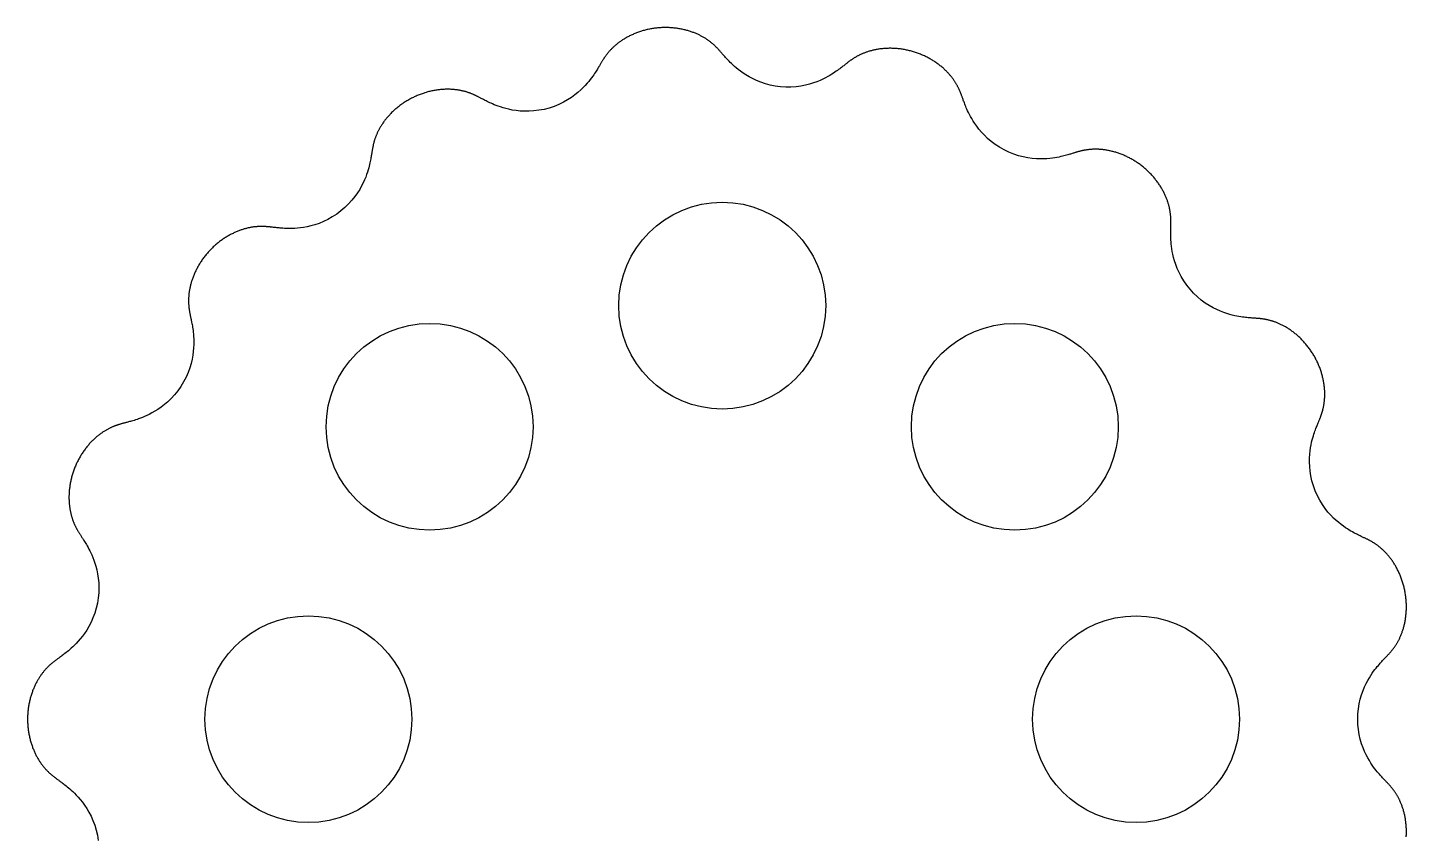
# Model space of a CAD drawing. Header units: metres. Extents: x -24.5 to 22.1, y -23.4 to 23.4.
# Drawn here: x -24.5 to 22.15, y -3.97 to 23.41 of the extents above; entities that cross this region are included whole.
import ezdxf

# ---------------------------------------------------------------- set-up
doc = ezdxf.new("R2010")
doc.units = ezdxf.units.M

msp = doc.modelspace()

# ---------------------------------------------------------------- linework, layer by layer
at = {"color": 5}
msp.add_lwpolyline([(22.142, -3.979), (22.144, -3.944), (22.145, -3.909), (22.147, -3.874), (22.147, -3.839), (22.147, -3.805), (22.147, -3.77), (22.146, -3.736), (22.145, -3.701), (22.144, -3.667), (22.142, -3.633), (22.139, -3.6), (22.137, -3.566), (22.133, -3.533), (22.13, -3.5), (22.126, -3.468), (22.121, -3.435), (22.117, -3.403), (22.112, -3.371), (22.106, -3.34), (22.1, -3.309), (22.094, -3.278), (22.088, -3.248), (22.081, -3.218), (22.074, -3.188), (22.067, -3.159), (22.059, -3.13), (22.051, -3.101), (22.043, -3.073), (22.035, -3.045), (22.026, -3.018), (22.017, -2.991), (22.008, -2.964), (21.999, -2.938), (21.99, -2.913), (21.98, -2.887), (21.97, -2.863), (21.96, -2.838), (21.95, -2.815), (21.94, -2.791), (21.93, -2.768), (21.919, -2.746), (21.909, -2.724), (21.898, -2.702), (21.887, -2.681), (21.876, -2.66), (21.866, -2.64), (21.855, -2.62), (21.844, -2.601), (21.833, -2.582), (21.822, -2.563), (21.811, -2.545), (21.8, -2.527), (21.789, -2.51), (21.778, -2.493), (21.767, -2.476), (21.756, -2.46), (21.744, -2.444), (21.733, -2.429), (21.722, -2.413), (21.711, -2.398), (21.7, -2.384), (21.689, -2.369), (21.678, -2.355), (21.667, -2.341), (21.656, -2.327), (21.644, -2.313), (21.633, -2.299), (21.621, -2.286), (21.61, -2.272), (21.598, -2.259), (21.586, -2.245), (21.574, -2.231), (21.561, -2.217), (21.548, -2.203), (21.535, -2.189), (21.521, -2.174), (21.507, -2.159), (21.492, -2.143), (21.477, -2.127), (21.461, -2.109), (21.443, -2.091), (21.425, -2.072), (21.406, -2.052), (21.386, -2.031), (21.364, -2.008), (21.341, -1.983), (21.316, -1.956), (21.29, -1.927), (21.261, -1.895), (21.231, -1.86), (21.198, -1.822), (21.162, -1.779), (21.124, -1.732), (21.083, -1.68), (21.039, -1.621), (20.993, -1.556), (20.944, -1.483), (20.893, -1.401), (20.841, -1.309), (20.787, -1.207), (20.733, -1.093), (20.681, -0.968), (20.632, -0.83), (20.588, -0.681), (20.552, -0.522), (20.523, -0.353), (20.506, -0.178), (20.5, 0), (20.5, 0), (20.506, 0.178), (20.523, 0.353), (20.552, 0.522), (20.588, 0.681), (20.632, 0.83), (20.681, 0.968), (20.733, 1.093), (20.787, 1.207), (20.841, 1.309), (20.893, 1.401), (20.944, 1.483), (20.993, 1.556), (21.039, 1.621), (21.083, 1.68), (21.124, 1.732), (21.162, 1.779), (21.198, 1.822), (21.231, 1.86), (21.261, 1.895), (21.29, 1.927), (21.316, 1.956), (21.341, 1.983), (21.364, 2.008), (21.386, 2.031), (21.406, 2.052), (21.425, 2.072), (21.443, 2.091), (21.461, 2.109), (21.477, 2.127), (21.492, 2.143), (21.507, 2.159), (21.521, 2.174), (21.535, 2.189), (21.548, 2.203), (21.561, 2.217), (21.574, 2.231), (21.586, 2.245), (21.598, 2.259), (21.61, 2.272), (21.621, 2.286), (21.633, 2.299), (21.644, 2.313), (21.656, 2.327), (21.667, 2.341), (21.678, 2.355), (21.689, 2.369), (21.7, 2.384), (21.711, 2.398), (21.722, 2.413), (21.733, 2.429), (21.744, 2.444), (21.756, 2.46), (21.767, 2.476), (21.778, 2.493), (21.789, 2.51), (21.8, 2.527), (21.811, 2.545), (21.822, 2.563), (21.833, 2.582), (21.844, 2.601), (21.855, 2.62), (21.866, 2.64), (21.876, 2.66), (21.887, 2.681), (21.898, 2.702), (21.909, 2.724), (21.919, 2.746), (21.93, 2.768), (21.94, 2.791), (21.95, 2.815), (21.96, 2.838), (21.97, 2.863), (21.98, 2.887), (21.99, 2.913), (21.999, 2.938), (22.008, 2.964), (22.017, 2.991), (22.026, 3.018), (22.035, 3.045), (22.043, 3.073), (22.051, 3.101), (22.059, 3.13), (22.067, 3.159), (22.074, 3.188), (22.081, 3.218), (22.088, 3.248), (22.094, 3.278), (22.1, 3.309), (22.106, 3.34), (22.112, 3.371), (22.117, 3.403), (22.121, 3.435), (22.126, 3.468), (22.13, 3.5), (22.133, 3.533), (22.137, 3.566), (22.139, 3.6), (22.142, 3.633), (22.144, 3.667), (22.145, 3.701), (22.146, 3.736), (22.147, 3.77), (22.147, 3.805), (22.147, 3.839), (22.147, 3.874), (22.145, 3.909), (22.144, 3.944), (22.142, 3.979), (22.14, 4.014), (22.137, 4.05), (22.133, 4.085), (22.13, 4.12), (22.125, 4.156), (22.121, 4.191), (22.115, 4.226), (22.11, 4.261), (22.104, 4.296), (22.097, 4.332), (22.09, 4.367), (22.083, 4.401), (22.075, 4.436), (22.067, 4.471), (22.058, 4.505), (22.049, 4.54), (22.04, 4.574), (22.03, 4.608), (22.019, 4.641), (22.008, 4.675), (21.997, 4.708), (21.986, 4.741), (21.974, 4.774), (21.962, 4.807), (21.949, 4.839), (21.936, 4.871), (21.923, 4.902), (21.909, 4.933), (21.895, 4.964), (21.881, 4.995), (21.866, 5.025), (21.851, 5.055), (21.836, 5.085), (21.821, 5.114), (21.805, 5.142), (21.789, 5.171), (21.773, 5.199), (21.756, 5.226), (21.74, 5.253), (21.723, 5.28), (21.706, 5.306), (21.689, 5.332), (21.672, 5.357), (21.654, 5.382), (21.637, 5.406), (21.619, 5.43), (21.601, 5.453), (21.584, 5.476), (21.566, 5.499), (21.548, 5.521), (21.53, 5.542), (21.512, 5.563), (21.494, 5.584), (21.476, 5.604), (21.457, 5.624), (21.439, 5.643), (21.421, 5.662), (21.403, 5.68), (21.385, 5.698), (21.368, 5.715), (21.35, 5.732), (21.332, 5.748), (21.314, 5.764), (21.297, 5.78), (21.279, 5.795), (21.262, 5.809), (21.245, 5.824), (21.228, 5.837), (21.211, 5.851), (21.194, 5.864), (21.177, 5.877), (21.16, 5.889), (21.144, 5.901), (21.128, 5.912), (21.111, 5.924), (21.095, 5.935), (21.079, 5.945), (21.064, 5.955), (21.048, 5.966), (21.032, 5.975), (21.016, 5.985), (21.001, 5.994), (20.985, 6.003), (20.97, 6.012), (20.954, 6.021), (20.939, 6.03), (20.923, 6.038), (20.908, 6.047), (20.892, 6.055), (20.876, 6.064), (20.859, 6.072), (20.843, 6.081), (20.826, 6.089), (20.808, 6.098), (20.79, 6.106), (20.771, 6.115), (20.752, 6.125), (20.732, 6.134), (20.711, 6.144), (20.689, 6.155), (20.665, 6.166), (20.641, 6.177), (20.614, 6.19), (20.586, 6.203), (20.556, 6.218), (20.524, 6.234), (20.489, 6.251), (20.452, 6.27), (20.411, 6.291), (20.368, 6.314), (20.32, 6.34), (20.268, 6.369), (20.212, 6.403), (20.152, 6.44), (20.086, 6.483), (20.015, 6.532), (19.939, 6.588), (19.858, 6.653), (19.772, 6.726), (19.682, 6.81), (19.589, 6.906), (19.494, 7.013), (19.399, 7.133), (19.306, 7.266), (19.217, 7.41), (19.136, 7.565), (19.064, 7.728), (19.002, 7.895), (18.952, 8.065), (18.915, 8.233), (18.889, 8.396), (18.874, 8.553), (18.868, 8.701), (18.869, 8.839), (18.877, 8.967), (18.889, 9.084), (18.905, 9.191), (18.923, 9.288), (18.941, 9.376), (18.961, 9.456), (18.98, 9.528), (19, 9.593), (19.018, 9.652), (19.036, 9.706), (19.053, 9.754), (19.07, 9.799), (19.085, 9.84), (19.099, 9.877), (19.113, 9.912), (19.126, 9.944), (19.138, 9.974), (19.149, 10.002), (19.16, 10.028), (19.17, 10.052), (19.18, 10.075), (19.189, 10.097), (19.197, 10.118), (19.206, 10.139), (19.213, 10.158), (19.221, 10.177), (19.228, 10.195), (19.235, 10.213), (19.242, 10.231), (19.248, 10.248), (19.255, 10.265), (19.261, 10.282), (19.267, 10.299), (19.273, 10.316), (19.278, 10.333), (19.284, 10.35), (19.289, 10.367), (19.295, 10.384), (19.3, 10.401), (19.305, 10.419), (19.31, 10.436), (19.315, 10.454), (19.32, 10.473), (19.325, 10.491), (19.329, 10.51), (19.334, 10.529), (19.338, 10.548), (19.342, 10.568), (19.346, 10.588), (19.35, 10.609), (19.354, 10.629), (19.357, 10.651), (19.361, 10.672), (19.364, 10.694), (19.367, 10.716), (19.37, 10.739), (19.373, 10.762), (19.375, 10.786), (19.377, 10.81), (19.379, 10.834), (19.381, 10.859), (19.382, 10.884), (19.383, 10.909), (19.384, 10.935), (19.385, 10.961), (19.385, 10.988), (19.385, 11.014), (19.385, 11.042), (19.384, 11.069), (19.383, 11.097), (19.382, 11.125), (19.38, 11.154), (19.378, 11.183), (19.375, 11.212), (19.372, 11.241), (19.369, 11.271), (19.365, 11.301), (19.361, 11.331), (19.357, 11.361), (19.352, 11.392), (19.347, 11.423), (19.341, 11.454), (19.335, 11.485), (19.328, 11.517), (19.321, 11.548), (19.313, 11.58), (19.305, 11.612), (19.297, 11.644), (19.288, 11.676), (19.279, 11.708), (19.269, 11.74), (19.259, 11.773), (19.248, 11.805), (19.237, 11.837), (19.225, 11.87), (19.213, 11.902), (19.2, 11.934), (19.187, 11.966), (19.174, 11.999), (19.16, 12.031), (19.145, 12.063), (19.13, 12.095), (19.115, 12.127), (19.099, 12.158), (19.083, 12.19), (19.067, 12.221), (19.05, 12.253), (19.032, 12.284), (19.014, 12.315), (18.996, 12.345), (18.977, 12.376), (18.958, 12.406), (18.939, 12.436), (18.919, 12.465), (18.899, 12.495), (18.878, 12.524), (18.858, 12.553), (18.837, 12.581), (18.815, 12.609), (18.793, 12.637), (18.771, 12.664), (18.749, 12.692), (18.726, 12.718), (18.703, 12.745), (18.68, 12.771), (18.657, 12.796), (18.633, 12.821), (18.609, 12.846), (18.585, 12.87), (18.561, 12.894), (18.537, 12.918), (18.512, 12.941), (18.488, 12.963), (18.463, 12.985), (18.438, 13.007), (18.413, 13.028), (18.388, 13.049), (18.363, 13.069), (18.338, 13.089), (18.313, 13.108), (18.287, 13.127), (18.262, 13.146), (18.237, 13.164), (18.212, 13.181), (18.186, 13.198), (18.161, 13.215), (18.136, 13.231), (18.111, 13.246), (18.086, 13.261), (18.061, 13.276), (18.037, 13.29), (18.012, 13.304), (17.987, 13.317), (17.963, 13.33), (17.939, 13.342), (17.915, 13.354), (17.891, 13.365), (17.868, 13.376), (17.844, 13.387), (17.821, 13.397), (17.798, 13.407), (17.775, 13.416), (17.753, 13.425), (17.73, 13.434), (17.708, 13.442), (17.687, 13.45), (17.665, 13.457), (17.644, 13.464), (17.623, 13.471), (17.602, 13.478), (17.582, 13.484), (17.561, 13.49), (17.541, 13.495), (17.522, 13.5), (17.502, 13.505), (17.483, 13.51), (17.464, 13.515), (17.445, 13.519), (17.427, 13.523), (17.408, 13.526), (17.39, 13.53), (17.372, 13.533), (17.354, 13.536), (17.336, 13.539), (17.319, 13.542), (17.301, 13.545), (17.283, 13.547), (17.266, 13.55), (17.248, 13.552), (17.23, 13.554), (17.212, 13.556), (17.194, 13.558), (17.175, 13.56), (17.157, 13.562), (17.137, 13.564), (17.117, 13.565), (17.097, 13.567), (17.076, 13.569), (17.054, 13.57), (17.031, 13.572), (17.007, 13.574), (16.981, 13.575), (16.954, 13.577), (16.926, 13.579), (16.895, 13.582), (16.863, 13.584), (16.827, 13.587), (16.79, 13.591), (16.749, 13.595), (16.704, 13.599), (16.656, 13.605), (16.603, 13.612), (16.546, 13.62), (16.483, 13.63), (16.414, 13.643), (16.339, 13.658), (16.257, 13.678), (16.168, 13.701), (16.071, 13.731), (15.966, 13.766), (15.853, 13.81), (15.733, 13.863), (15.607, 13.926), (15.476, 14.001), (15.342, 14.088), (15.207, 14.188), (15.074, 14.3), (14.946, 14.423), (14.826, 14.555), (14.716, 14.694), (14.617, 14.837), (14.531, 14.981), (14.458, 15.122), (14.396, 15.259), (14.345, 15.39), (14.304, 15.514), (14.271, 15.63), (14.246, 15.737), (14.226, 15.836), (14.211, 15.926), (14.199, 16.009), (14.191, 16.085), (14.185, 16.154), (14.181, 16.218), (14.178, 16.275), (14.176, 16.328), (14.175, 16.377), (14.174, 16.421), (14.174, 16.462), (14.174, 16.5), (14.175, 16.535), (14.175, 16.568), (14.176, 16.598), (14.176, 16.627), (14.177, 16.654), (14.177, 16.679), (14.178, 16.703), (14.178, 16.726), (14.179, 16.748), (14.179, 16.769), (14.179, 16.79), (14.179, 16.81), (14.179, 16.829), (14.179, 16.848), (14.179, 16.866), (14.179, 16.885), (14.178, 16.903), (14.178, 16.921), (14.177, 16.939), (14.177, 16.956), (14.176, 16.974), (14.175, 16.992), (14.173, 17.01), (14.172, 17.028), (14.171, 17.046), (14.169, 17.064), (14.167, 17.083), (14.165, 17.101), (14.163, 17.12), (14.16, 17.139), (14.158, 17.159), (14.155, 17.178), (14.152, 17.198), (14.148, 17.218), (14.144, 17.239), (14.141, 17.259), (14.136, 17.28), (14.132, 17.302), (14.127, 17.323), (14.122, 17.345), (14.116, 17.367), (14.11, 17.39), (14.104, 17.412), (14.098, 17.435), (14.091, 17.459), (14.084, 17.482), (14.076, 17.506), (14.068, 17.53), (14.06, 17.554), (14.051, 17.579), (14.042, 17.604), (14.032, 17.629), (14.022, 17.654), (14.011, 17.679), (14, 17.705), (13.989, 17.731), (13.977, 17.757), (13.965, 17.783), (13.952, 17.809), (13.939, 17.835), (13.925, 17.862), (13.911, 17.888), (13.897, 17.915), (13.882, 17.942), (13.866, 17.969), (13.85, 17.995), (13.834, 18.022), (13.817, 18.049), (13.799, 18.076), (13.781, 18.103), (13.763, 18.13), (13.744, 18.157), (13.725, 18.183), (13.705, 18.21), (13.685, 18.237), (13.664, 18.263), (13.643, 18.29), (13.621, 18.316), (13.599, 18.342), (13.577, 18.368), (13.554, 18.394), (13.531, 18.419), (13.507, 18.445), (13.483, 18.47), (13.458, 18.495), (13.433, 18.52), (13.408, 18.544), (13.382, 18.569), (13.356, 18.592), (13.33, 18.616), (13.303, 18.64), (13.276, 18.663), (13.248, 18.685), (13.221, 18.708), (13.193, 18.73), (13.164, 18.752), (13.136, 18.773), (13.107, 18.794), (13.078, 18.814), (13.049, 18.835), (13.019, 18.854), (12.989, 18.874), (12.959, 18.893), (12.929, 18.911), (12.899, 18.93), (12.868, 18.947), (12.838, 18.965), (12.807, 18.981), (12.776, 18.998), (12.745, 19.014), (12.714, 19.029), (12.683, 19.044), (12.652, 19.059), (12.621, 19.073), (12.59, 19.087), (12.559, 19.1), (12.527, 19.113), (12.496, 19.125), (12.465, 19.137), (12.434, 19.148), (12.403, 19.159), (12.372, 19.169), (12.341, 19.179), (12.311, 19.189), (12.28, 19.198), (12.25, 19.206), (12.22, 19.214), (12.19, 19.222), (12.16, 19.229), (12.13, 19.236), (12.101, 19.243), (12.071, 19.249), (12.042, 19.254), (12.014, 19.259), (11.985, 19.264), (11.957, 19.268), (11.929, 19.272), (11.901, 19.276), (11.874, 19.279), (11.847, 19.282), (11.82, 19.284), (11.794, 19.287), (11.768, 19.288), (11.742, 19.29), (11.716, 19.291), (11.691, 19.292), (11.667, 19.293), (11.642, 19.293), (11.618, 19.293), (11.595, 19.293), (11.572, 19.292), (11.549, 19.291), (11.526, 19.29), (11.504, 19.289), (11.482, 19.288), (11.461, 19.286), (11.44, 19.284), (11.419, 19.282), (11.399, 19.28), (11.379, 19.278), (11.359, 19.275), (11.34, 19.273), (11.321, 19.27), (11.302, 19.267), (11.283, 19.264), (11.265, 19.26), (11.247, 19.257), (11.229, 19.253), (11.211, 19.25), (11.194, 19.246), (11.176, 19.242), (11.159, 19.238), (11.142, 19.234), (11.124, 19.23), (11.107, 19.225), (11.089, 19.221), (11.072, 19.216), (11.054, 19.211), (11.036, 19.206), (11.017, 19.201), (10.998, 19.195), (10.979, 19.19), (10.959, 19.184), (10.938, 19.177), (10.916, 19.171), (10.893, 19.164), (10.869, 19.156), (10.843, 19.148), (10.816, 19.14), (10.788, 19.131), (10.757, 19.122), (10.723, 19.112), (10.688, 19.102), (10.649, 19.091), (10.606, 19.079), (10.56, 19.067), (10.51, 19.055), (10.454, 19.042), (10.394, 19.029), (10.326, 19.015), (10.253, 19.003), (10.171, 18.991), (10.081, 18.98), (9.982, 18.972), (9.874, 18.966), (9.756, 18.965), (9.627, 18.97), (9.489, 18.981), (9.341, 19.001), (9.186, 19.032), (9.025, 19.073), (8.862, 19.127), (8.697, 19.193), (8.537, 19.27), (8.382, 19.358), (8.236, 19.453), (8.101, 19.555), (7.978, 19.66), (7.868, 19.766), (7.77, 19.87), (7.685, 19.972), (7.61, 20.069), (7.545, 20.161), (7.489, 20.247), (7.441, 20.328), (7.399, 20.402), (7.362, 20.471), (7.331, 20.535), (7.303, 20.593), (7.279, 20.647), (7.257, 20.697), (7.238, 20.742), (7.221, 20.784), (7.206, 20.823), (7.192, 20.859), (7.18, 20.893), (7.168, 20.924), (7.157, 20.953), (7.147, 20.98), (7.138, 21.006), (7.129, 21.03), (7.121, 21.053), (7.113, 21.075), (7.105, 21.095), (7.098, 21.115), (7.091, 21.135), (7.083, 21.153), (7.076, 21.172), (7.07, 21.189), (7.063, 21.207), (7.056, 21.224), (7.049, 21.24), (7.042, 21.257), (7.035, 21.274), (7.028, 21.29), (7.021, 21.306), (7.013, 21.322), (7.006, 21.339), (6.998, 21.355), (6.99, 21.371), (6.982, 21.388), (6.974, 21.404), (6.965, 21.421), (6.956, 21.438), (6.947, 21.455), (6.938, 21.472), (6.928, 21.489), (6.918, 21.506), (6.908, 21.524), (6.897, 21.541), (6.886, 21.559), (6.875, 21.577), (6.863, 21.595), (6.85, 21.614), (6.838, 21.632), (6.825, 21.651), (6.811, 21.669), (6.798, 21.688), (6.783, 21.707), (6.769, 21.727), (6.753, 21.746), (6.738, 21.765), (6.722, 21.785), (6.705, 21.804), (6.688, 21.824), (6.671, 21.844), (6.653, 21.864), (6.635, 21.884), (6.616, 21.903), (6.596, 21.923), (6.577, 21.943), (6.556, 21.963), (6.536, 21.983), (6.514, 22.003), (6.493, 22.023), (6.47, 22.043), (6.448, 22.062), (6.425, 22.082), (6.401, 22.101), (6.377, 22.121), (6.352, 22.14), (6.327, 22.159), (6.302, 22.178), (6.276, 22.197), (6.25, 22.216), (6.223, 22.234), (6.196, 22.252), (6.168, 22.27), (6.14, 22.288), (6.112, 22.306), (6.083, 22.323), (6.054, 22.34), (6.024, 22.357), (5.995, 22.373), (5.964, 22.39), (5.934, 22.405), (5.903, 22.421), (5.872, 22.436), (5.84, 22.451), (5.808, 22.466), (5.776, 22.48), (5.744, 22.494), (5.711, 22.507), (5.678, 22.52), (5.645, 22.533), (5.612, 22.545), (5.578, 22.557), (5.544, 22.568), (5.51, 22.579), (5.476, 22.59), (5.442, 22.6), (5.408, 22.609), (5.373, 22.619), (5.339, 22.627), (5.304, 22.636), (5.269, 22.644), (5.235, 22.651), (5.2, 22.658), (5.165, 22.665), (5.13, 22.671), (5.095, 22.676), (5.061, 22.682), (5.026, 22.686), (4.991, 22.691), (4.957, 22.694), (4.922, 22.698), (4.888, 22.701), (4.853, 22.703), (4.819, 22.705), (4.785, 22.707), (4.751, 22.708), (4.718, 22.709), (4.684, 22.709), (4.651, 22.709), (4.618, 22.708), (4.585, 22.707), (4.552, 22.706), (4.52, 22.704), (4.488, 22.702), (4.456, 22.699), (4.424, 22.696), (4.393, 22.693), (4.362, 22.69), (4.332, 22.686), (4.301, 22.681), (4.272, 22.677), (4.242, 22.672), (4.213, 22.667), (4.184, 22.661), (4.156, 22.655), (4.128, 22.649), (4.1, 22.643), (4.073, 22.636), (4.046, 22.629), (4.02, 22.622), (3.994, 22.615), (3.968, 22.608), (3.943, 22.6), (3.919, 22.592), (3.895, 22.584), (3.871, 22.576), (3.847, 22.567), (3.825, 22.559), (3.802, 22.55), (3.78, 22.542), (3.759, 22.533), (3.737, 22.524), (3.717, 22.515), (3.696, 22.506), (3.676, 22.497), (3.657, 22.487), (3.638, 22.478), (3.619, 22.469), (3.601, 22.459), (3.583, 22.45), (3.566, 22.44), (3.548, 22.431), (3.531, 22.421), (3.515, 22.412), (3.499, 22.402), (3.483, 22.393), (3.467, 22.383), (3.452, 22.373), (3.436, 22.363), (3.421, 22.354), (3.406, 22.344), (3.392, 22.334), (3.377, 22.324), (3.362, 22.313), (3.348, 22.303), (3.333, 22.293), (3.318, 22.282), (3.304, 22.271), (3.289, 22.26), (3.273, 22.248), (3.258, 22.236), (3.242, 22.224), (3.225, 22.211), (3.208, 22.198), (3.19, 22.184), (3.172, 22.169), (3.152, 22.154), (3.132, 22.138), (3.11, 22.12), (3.086, 22.102), (3.061, 22.083), (3.034, 22.062), (3.005, 22.039), (2.974, 22.015), (2.939, 21.99), (2.901, 21.962), (2.86, 21.933), (2.814, 21.901), (2.763, 21.868), (2.707, 21.832), (2.644, 21.794), (2.574, 21.753), (2.496, 21.711), (2.409, 21.668), (2.313, 21.624), (2.205, 21.58), (2.087, 21.537), (1.956, 21.497), (1.814, 21.461), (1.661, 21.432), (1.498, 21.41), (1.327, 21.399), (1.151, 21.398), (0.973, 21.409), (0.797, 21.432), (0.624, 21.467), (0.46, 21.511), (0.305, 21.562), (0.161, 21.62), (0.029, 21.682), (-0.09, 21.745), (-0.197, 21.809), (-0.294, 21.872), (-0.379, 21.933), (-0.456, 21.991), (-0.524, 22.046), (-0.584, 22.098), (-0.638, 22.147), (-0.686, 22.192), (-0.729, 22.234), (-0.768, 22.273), (-0.803, 22.309), (-0.835, 22.343), (-0.864, 22.374), (-0.89, 22.403), (-0.915, 22.43), (-0.937, 22.456), (-0.958, 22.479), (-0.977, 22.501), (-0.996, 22.522), (-1.013, 22.542), (-1.029, 22.56), (-1.044, 22.578), (-1.059, 22.595), (-1.074, 22.611), (-1.087, 22.627), (-1.101, 22.642), (-1.114, 22.656), (-1.127, 22.67), (-1.139, 22.684), (-1.152, 22.698), (-1.165, 22.711), (-1.177, 22.724), (-1.189, 22.737), (-1.202, 22.749), (-1.215, 22.762), (-1.227, 22.774), (-1.24, 22.787), (-1.253, 22.799), (-1.266, 22.812), (-1.28, 22.824), (-1.293, 22.836), (-1.307, 22.849), (-1.322, 22.861), (-1.336, 22.874), (-1.351, 22.886), (-1.366, 22.899), (-1.382, 22.911), (-1.398, 22.924), (-1.414, 22.936), (-1.431, 22.949), (-1.448, 22.962), (-1.465, 22.974), (-1.483, 22.987), (-1.501, 23), (-1.52, 23.012), (-1.539, 23.025), (-1.559, 23.038), (-1.579, 23.05), (-1.6, 23.063), (-1.621, 23.075), (-1.642, 23.088), (-1.664, 23.1), (-1.686, 23.113), (-1.709, 23.125), (-1.733, 23.137), (-1.756, 23.149), (-1.78, 23.161), (-1.805, 23.173), (-1.83, 23.184), (-1.856, 23.196), (-1.882, 23.207), (-1.908, 23.218), (-1.935, 23.229), (-1.962, 23.24), (-1.99, 23.25), (-2.018, 23.26), (-2.047, 23.27), (-2.076, 23.28), (-2.105, 23.29), (-2.135, 23.299), (-2.165, 23.308), (-2.196, 23.316), (-2.226, 23.325), (-2.258, 23.333), (-2.289, 23.34), (-2.321, 23.348), (-2.353, 23.354), (-2.386, 23.361), (-2.418, 23.367), (-2.451, 23.373), (-2.485, 23.379), (-2.518, 23.384), (-2.552, 23.388), (-2.586, 23.393), (-2.62, 23.396), (-2.655, 23.4), (-2.689, 23.403), (-2.724, 23.405), (-2.759, 23.408), (-2.794, 23.409), (-2.829, 23.41), (-2.864, 23.411), (-2.9, 23.412), (-2.935, 23.412), (-2.971, 23.411), (-3.006, 23.41), (-3.042, 23.409), (-3.077, 23.407), (-3.113, 23.404), (-3.148, 23.402), (-3.184, 23.398), (-3.219, 23.395), (-3.255, 23.39), (-3.29, 23.386), (-3.325, 23.381), (-3.361, 23.375), (-3.396, 23.369), (-3.43, 23.363), (-3.465, 23.356), (-3.5, 23.349), (-3.534, 23.341), (-3.568, 23.333), (-3.602, 23.325), (-3.636, 23.316), (-3.669, 23.307), (-3.703, 23.297), (-3.736, 23.287), (-3.768, 23.276), (-3.801, 23.266), (-3.833, 23.255), (-3.864, 23.243), (-3.896, 23.231), (-3.927, 23.219), (-3.958, 23.207), (-3.988, 23.194), (-4.018, 23.181), (-4.048, 23.168), (-4.077, 23.154), (-4.106, 23.141), (-4.134, 23.127), (-4.162, 23.112), (-4.19, 23.098), (-4.217, 23.083), (-4.244, 23.068), (-4.27, 23.053), (-4.296, 23.038), (-4.321, 23.023), (-4.346, 23.007), (-4.371, 22.992), (-4.395, 22.976), (-4.418, 22.96), (-4.441, 22.944), (-4.464, 22.928), (-4.486, 22.912), (-4.508, 22.896), (-4.529, 22.88), (-4.55, 22.863), (-4.57, 22.847), (-4.59, 22.831), (-4.609, 22.815), (-4.628, 22.798), (-4.646, 22.782), (-4.664, 22.766), (-4.682, 22.75), (-4.699, 22.734), (-4.715, 22.718), (-4.731, 22.702), (-4.747, 22.686), (-4.762, 22.67), (-4.777, 22.655), (-4.792, 22.639), (-4.806, 22.624), (-4.82, 22.608), (-4.833, 22.593), (-4.846, 22.578), (-4.859, 22.563), (-4.871, 22.548), (-4.883, 22.533), (-4.895, 22.518), (-4.906, 22.503), (-4.918, 22.489), (-4.929, 22.474), (-4.939, 22.459), (-4.95, 22.445), (-4.96, 22.43), (-4.97, 22.415), (-4.98, 22.401), (-4.99, 22.386), (-5, 22.371), (-5.01, 22.356), (-5.02, 22.341), (-5.03, 22.325), (-5.04, 22.309), (-5.05, 22.293), (-5.06, 22.277), (-5.071, 22.26), (-5.081, 22.242), (-5.092, 22.223), (-5.104, 22.204), (-5.116, 22.184), (-5.128, 22.163), (-5.141, 22.141), (-5.155, 22.117), (-5.17, 22.092), (-5.186, 22.065), (-5.203, 22.036), (-5.222, 22.006), (-5.243, 21.972), (-5.265, 21.937), (-5.29, 21.898), (-5.317, 21.856), (-5.348, 21.811), (-5.382, 21.762), (-5.42, 21.709), (-5.464, 21.652), (-5.513, 21.591), (-5.569, 21.524), (-5.632, 21.454), (-5.704, 21.379), (-5.786, 21.3), (-5.879, 21.218), (-5.983, 21.133), (-6.099, 21.049), (-6.229, 20.965), (-6.37, 20.885), (-6.523, 20.811), (-6.685, 20.744), (-6.853, 20.688), (-7.026, 20.643), (-7.199, 20.61), (-7.37, 20.589), (-7.535, 20.579), (-7.692, 20.578), (-7.839, 20.587), (-7.976, 20.601), (-8.102, 20.621), (-8.217, 20.644), (-8.321, 20.67), (-8.416, 20.696), (-8.501, 20.723), (-8.578, 20.75), (-8.647, 20.776), (-8.71, 20.801), (-8.767, 20.825), (-8.818, 20.848), (-8.865, 20.869), (-8.908, 20.889), (-8.947, 20.908), (-8.983, 20.926), (-9.016, 20.943), (-9.046, 20.958), (-9.075, 20.973), (-9.101, 20.987), (-9.126, 21), (-9.15, 21.012), (-9.172, 21.024), (-9.193, 21.035), (-9.213, 21.045), (-9.232, 21.055), (-9.251, 21.065), (-9.269, 21.074), (-9.287, 21.083), (-9.304, 21.092), (-9.321, 21.1), (-9.337, 21.108), (-9.354, 21.116), (-9.37, 21.124), (-9.386, 21.131), (-9.402, 21.138), (-9.419, 21.146), (-9.435, 21.153), (-9.452, 21.16), (-9.468, 21.167), (-9.485, 21.173), (-9.502, 21.18), (-9.519, 21.187), (-9.536, 21.193), (-9.554, 21.2), (-9.572, 21.206), (-9.59, 21.212), (-9.609, 21.219), (-9.628, 21.225), (-9.647, 21.231), (-9.667, 21.237), (-9.687, 21.242), (-9.707, 21.248), (-9.728, 21.254), (-9.749, 21.259), (-9.771, 21.264), (-9.793, 21.269), (-9.815, 21.274), (-9.838, 21.279), (-9.861, 21.284), (-9.885, 21.288), (-9.909, 21.292), (-9.933, 21.296), (-9.958, 21.3), (-9.983, 21.303), (-10.009, 21.306), (-10.035, 21.309), (-10.061, 21.312), (-10.088, 21.314), (-10.115, 21.317), (-10.143, 21.318), (-10.171, 21.32), (-10.199, 21.321), (-10.228, 21.322), (-10.256, 21.323), (-10.286, 21.323), (-10.315, 21.323), (-10.345, 21.322), (-10.375, 21.321), (-10.406, 21.32), (-10.437, 21.318), (-10.468, 21.316), (-10.499, 21.314), (-10.53, 21.311), (-10.562, 21.307), (-10.594, 21.304), (-10.626, 21.299), (-10.658, 21.295), (-10.691, 21.29), (-10.723, 21.284), (-10.756, 21.278), (-10.789, 21.272), (-10.822, 21.265), (-10.855, 21.258), (-10.888, 21.25), (-10.921, 21.242), (-10.955, 21.233), (-10.988, 21.224), (-11.021, 21.215), (-11.055, 21.205), (-11.088, 21.194), (-11.121, 21.183), (-11.155, 21.172), (-11.188, 21.16), (-11.221, 21.147), (-11.254, 21.135), (-11.287, 21.121), (-11.32, 21.108), (-11.352, 21.094), (-11.385, 21.079), (-11.417, 21.064), (-11.449, 21.049), (-11.481, 21.033), (-11.513, 21.017), (-11.545, 21), (-11.576, 20.983), (-11.607, 20.966), (-11.638, 20.948), (-11.669, 20.93), (-11.699, 20.912), (-11.729, 20.893), (-11.759, 20.874), (-11.788, 20.854), (-11.817, 20.834), (-11.846, 20.814), (-11.874, 20.794), (-11.902, 20.773), (-11.929, 20.752), (-11.957, 20.731), (-11.983, 20.71), (-12.01, 20.688), (-12.036, 20.666), (-12.061, 20.644), (-12.087, 20.622), (-12.111, 20.599), (-12.136, 20.577), (-12.159, 20.554), (-12.183, 20.531), (-12.206, 20.508), (-12.228, 20.485), (-12.25, 20.462), (-12.272, 20.438), (-12.293, 20.415), (-12.314, 20.391), (-12.334, 20.368), (-12.353, 20.344), (-12.373, 20.321), (-12.391, 20.297), (-12.41, 20.274), (-12.427, 20.25), (-12.445, 20.227), (-12.461, 20.204), (-12.478, 20.18), (-12.494, 20.157), (-12.509, 20.134), (-12.524, 20.111), (-12.538, 20.088), (-12.552, 20.065), (-12.566, 20.042), (-12.579, 20.02), (-12.592, 19.998), (-12.604, 19.976), (-12.616, 19.954), (-12.627, 19.932), (-12.638, 19.91), (-12.649, 19.889), (-12.659, 19.868), (-12.669, 19.847), (-12.678, 19.826), (-12.687, 19.805), (-12.696, 19.785), (-12.704, 19.765), (-12.712, 19.745), (-12.72, 19.726), (-12.727, 19.706), (-12.734, 19.687), (-12.741, 19.668), (-12.747, 19.65), (-12.754, 19.631), (-12.759, 19.613), (-12.765, 19.595), (-12.771, 19.577), (-12.776, 19.559), (-12.781, 19.541), (-12.785, 19.524), (-12.79, 19.506), (-12.794, 19.489), (-12.799, 19.472), (-12.803, 19.454), (-12.807, 19.437), (-12.811, 19.419), (-12.814, 19.402), (-12.818, 19.384), (-12.822, 19.366), (-12.825, 19.348), (-12.829, 19.329), (-12.832, 19.31), (-12.836, 19.291), (-12.839, 19.27), (-12.843, 19.249), (-12.847, 19.228), (-12.851, 19.205), (-12.855, 19.181), (-12.859, 19.156), (-12.863, 19.129), (-12.868, 19.101), (-12.873, 19.07), (-12.879, 19.038), (-12.885, 19.003), (-12.892, 18.965), (-12.899, 18.925), (-12.908, 18.881), (-12.918, 18.833), (-12.93, 18.781), (-12.944, 18.724), (-12.96, 18.662), (-12.979, 18.594), (-13.002, 18.521), (-13.029, 18.44), (-13.061, 18.353), (-13.099, 18.259), (-13.145, 18.157), (-13.2, 18.049), (-13.264, 17.934), (-13.339, 17.814), (-13.427, 17.69), (-13.527, 17.564), (-13.639, 17.44), (-13.764, 17.318), (-13.899, 17.203), (-14.042, 17.096), (-14.19, 17), (-14.342, 16.915), (-14.492, 16.843), (-14.64, 16.784), (-14.782, 16.736), (-14.917, 16.698), (-15.043, 16.669), (-15.161, 16.647), (-15.269, 16.632), (-15.369, 16.622), (-15.46, 16.615), (-15.543, 16.612), (-15.619, 16.61), (-15.688, 16.611), (-15.751, 16.612), (-15.809, 16.615), (-15.861, 16.618), (-15.909, 16.621), (-15.953, 16.625), (-15.994, 16.628), (-16.032, 16.632), (-16.066, 16.636), (-16.099, 16.639), (-16.129, 16.642), (-16.157, 16.646), (-16.184, 16.649), (-16.209, 16.652), (-16.233, 16.654), (-16.256, 16.657), (-16.277, 16.659), (-16.298, 16.661), (-16.319, 16.664), (-16.338, 16.665), (-16.358, 16.667), (-16.376, 16.669), (-16.395, 16.671), (-16.413, 16.672), (-16.431, 16.673), (-16.449, 16.674), (-16.467, 16.675), (-16.485, 16.676), (-16.503, 16.677), (-16.52, 16.678), (-16.538, 16.678), (-16.556, 16.679), (-16.575, 16.679), (-16.593, 16.679), (-16.611, 16.679), (-16.63, 16.678), (-16.649, 16.678), (-16.669, 16.677), (-16.688, 16.676), (-16.708, 16.675), (-16.728, 16.674), (-16.748, 16.672), (-16.769, 16.67), (-16.79, 16.668), (-16.811, 16.666), (-16.833, 16.663), (-16.855, 16.661), (-16.877, 16.657), (-16.9, 16.654), (-16.923, 16.65), (-16.946, 16.646), (-16.969, 16.642), (-16.993, 16.637), (-17.017, 16.632), (-17.042, 16.627), (-17.066, 16.621), (-17.091, 16.615), (-17.117, 16.608), (-17.142, 16.601), (-17.168, 16.594), (-17.194, 16.586), (-17.22, 16.578), (-17.247, 16.57), (-17.274, 16.561), (-17.3, 16.551), (-17.328, 16.541), (-17.355, 16.531), (-17.382, 16.52), (-17.41, 16.509), (-17.438, 16.497), (-17.466, 16.485), (-17.494, 16.473), (-17.522, 16.46), (-17.55, 16.446), (-17.578, 16.432), (-17.607, 16.418), (-17.635, 16.403), (-17.664, 16.388), (-17.692, 16.372), (-17.72, 16.355), (-17.749, 16.339), (-17.777, 16.321), (-17.806, 16.304), (-17.834, 16.285), (-17.862, 16.267), (-17.89, 16.248), (-17.918, 16.228), (-17.946, 16.208), (-17.974, 16.188), (-18.002, 16.167), (-18.029, 16.146), (-18.057, 16.124), (-18.084, 16.102), (-18.111, 16.079), (-18.137, 16.056), (-18.164, 16.033), (-18.19, 16.009), (-18.216, 15.985), (-18.242, 15.96), (-18.267, 15.935), (-18.292, 15.91), (-18.317, 15.885), (-18.342, 15.859), (-18.366, 15.833), (-18.39, 15.806), (-18.413, 15.779), (-18.437, 15.752), (-18.459, 15.725), (-18.482, 15.697), (-18.504, 15.669), (-18.526, 15.641), (-18.547, 15.613), (-18.568, 15.584), (-18.588, 15.556), (-18.608, 15.527), (-18.628, 15.498), (-18.647, 15.469), (-18.666, 15.439), (-18.684, 15.41), (-18.702, 15.38), (-18.719, 15.351), (-18.736, 15.321), (-18.752, 15.291), (-18.768, 15.261), (-18.784, 15.231), (-18.799, 15.202), (-18.813, 15.172), (-18.828, 15.142), (-18.841, 15.112), (-18.854, 15.082), (-18.867, 15.052), (-18.879, 15.023), (-18.891, 14.993), (-18.902, 14.964), (-18.913, 14.934), (-18.924, 14.905), (-18.934, 14.876), (-18.943, 14.847), (-18.952, 14.818), (-18.961, 14.79), (-18.969, 14.762), (-18.977, 14.733), (-18.984, 14.705), (-18.991, 14.678), (-18.998, 14.65), (-19.004, 14.623), (-19.009, 14.596), (-19.015, 14.569), (-19.02, 14.543), (-19.024, 14.517), (-19.028, 14.491), (-19.032, 14.466), (-19.036, 14.441), (-19.039, 14.416), (-19.042, 14.391), (-19.044, 14.367), (-19.046, 14.343), (-19.048, 14.32), (-19.05, 14.297), (-19.051, 14.274), (-19.052, 14.251), (-19.053, 14.229), (-19.054, 14.207), (-19.054, 14.186), (-19.054, 14.165), (-19.054, 14.144), (-19.054, 14.124), (-19.053, 14.103), (-19.053, 14.084), (-19.052, 14.064), (-19.051, 14.045), (-19.049, 14.026), (-19.048, 14.007), (-19.046, 13.989), (-19.045, 13.97), (-19.043, 13.952), (-19.041, 13.934), (-19.039, 13.916), (-19.036, 13.899), (-19.034, 13.881), (-19.032, 13.863), (-19.029, 13.846), (-19.026, 13.828), (-19.023, 13.81), (-19.02, 13.792), (-19.017, 13.774), (-19.013, 13.755), (-19.01, 13.736), (-19.006, 13.717), (-19.002, 13.697), (-18.998, 13.676), (-18.994, 13.655), (-18.989, 13.632), (-18.984, 13.609), (-18.979, 13.584), (-18.974, 13.558), (-18.968, 13.53), (-18.962, 13.501), (-18.955, 13.469), (-18.949, 13.435), (-18.941, 13.398), (-18.934, 13.358), (-18.926, 13.315), (-18.919, 13.267), (-18.911, 13.216), (-18.903, 13.159), (-18.896, 13.097), (-18.889, 13.028), (-18.883, 12.953), (-18.879, 12.871), (-18.877, 12.78), (-18.877, 12.68), (-18.882, 12.571), (-18.893, 12.452), (-18.909, 12.324), (-18.934, 12.187), (-18.968, 12.042), (-19.013, 11.89), (-19.07, 11.733), (-19.14, 11.575), (-19.221, 11.418), (-19.314, 11.265), (-19.416, 11.12), (-19.525, 10.984), (-19.639, 10.859), (-19.754, 10.748), (-19.87, 10.648), (-19.983, 10.562), (-20.091, 10.486), (-20.195, 10.422), (-20.292, 10.366), (-20.383, 10.319), (-20.467, 10.278), (-20.545, 10.244), (-20.616, 10.214), (-20.682, 10.189), (-20.743, 10.167), (-20.798, 10.148), (-20.849, 10.131), (-20.896, 10.116), (-20.94, 10.103), (-20.979, 10.092), (-21.016, 10.081), (-21.051, 10.072), (-21.083, 10.063), (-21.112, 10.055), (-21.14, 10.048), (-21.167, 10.041), (-21.191, 10.035), (-21.215, 10.028), (-21.237, 10.022), (-21.259, 10.017), (-21.279, 10.011), (-21.299, 10.006), (-21.319, 10), (-21.337, 9.995), (-21.355, 9.99), (-21.373, 9.985), (-21.391, 9.979), (-21.408, 9.974), (-21.425, 9.969), (-21.442, 9.963), (-21.459, 9.958), (-21.476, 9.952), (-21.493, 9.946), (-21.51, 9.94), (-21.527, 9.934), (-21.544, 9.928), (-21.561, 9.921), (-21.578, 9.914), (-21.596, 9.907), (-21.613, 9.9), (-21.631, 9.893), (-21.649, 9.885), (-21.667, 9.877), (-21.685, 9.868), (-21.703, 9.859), (-21.722, 9.85), (-21.741, 9.841), (-21.76, 9.831), (-21.779, 9.821), (-21.798, 9.811), (-21.818, 9.8), (-21.838, 9.789), (-21.857, 9.777), (-21.878, 9.765), (-21.898, 9.752), (-21.918, 9.739), (-21.939, 9.726), (-21.96, 9.712), (-21.981, 9.698), (-22.002, 9.683), (-22.023, 9.668), (-22.044, 9.653), (-22.066, 9.637), (-22.087, 9.62), (-22.109, 9.603), (-22.13, 9.586), (-22.152, 9.568), (-22.174, 9.549), (-22.195, 9.531), (-22.217, 9.511), (-22.239, 9.491), (-22.261, 9.471), (-22.282, 9.45), (-22.304, 9.429), (-22.326, 9.407), (-22.347, 9.385), (-22.369, 9.362), (-22.39, 9.339), (-22.411, 9.316), (-22.432, 9.292), (-22.453, 9.267), (-22.474, 9.242), (-22.495, 9.217), (-22.515, 9.191), (-22.536, 9.165), (-22.556, 9.138), (-22.576, 9.111), (-22.595, 9.084), (-22.615, 9.056), (-22.634, 9.027), (-22.653, 8.999), (-22.671, 8.97), (-22.69, 8.94), (-22.708, 8.911), (-22.725, 8.881), (-22.743, 8.85), (-22.76, 8.82), (-22.776, 8.789), (-22.793, 8.757), (-22.809, 8.726), (-22.824, 8.694), (-22.84, 8.662), (-22.854, 8.629), (-22.869, 8.597), (-22.883, 8.564), (-22.896, 8.531), (-22.91, 8.498), (-22.922, 8.465), (-22.935, 8.431), (-22.947, 8.398), (-22.958, 8.364), (-22.969, 8.33), (-22.98, 8.296), (-22.99, 8.262), (-23, 8.228), (-23.009, 8.194), (-23.018, 8.16), (-23.026, 8.126), (-23.034, 8.091), (-23.041, 8.057), (-23.048, 8.023), (-23.055, 7.989), (-23.061, 7.955), (-23.066, 7.921), (-23.072, 7.887), (-23.076, 7.854), (-23.081, 7.82), (-23.084, 7.786), (-23.088, 7.753), (-23.091, 7.72), (-23.093, 7.687), (-23.095, 7.654), (-23.097, 7.622), (-23.098, 7.589), (-23.099, 7.557), (-23.099, 7.525), (-23.099, 7.494), (-23.099, 7.462), (-23.098, 7.431), (-23.097, 7.4), (-23.095, 7.37), (-23.094, 7.34), (-23.091, 7.31), (-23.089, 7.28), (-23.086, 7.251), (-23.083, 7.223), (-23.079, 7.194), (-23.075, 7.166), (-23.071, 7.138), (-23.067, 7.111), (-23.062, 7.084), (-23.058, 7.058), (-23.052, 7.032), (-23.047, 7.006), (-23.042, 6.981), (-23.036, 6.956), (-23.03, 6.932), (-23.024, 6.908), (-23.017, 6.884), (-23.011, 6.861), (-23.004, 6.838), (-22.997, 6.816), (-22.99, 6.794), (-22.983, 6.773), (-22.976, 6.752), (-22.969, 6.731), (-22.961, 6.711), (-22.954, 6.691), (-22.946, 6.672), (-22.939, 6.653), (-22.931, 6.634), (-22.923, 6.616), (-22.915, 6.598), (-22.907, 6.58), (-22.899, 6.563), (-22.891, 6.546), (-22.883, 6.529), (-22.875, 6.512), (-22.867, 6.496), (-22.858, 6.48), (-22.85, 6.464), (-22.841, 6.448), (-22.833, 6.433), (-22.824, 6.417), (-22.815, 6.402), (-22.806, 6.386), (-22.797, 6.371), (-22.788, 6.355), (-22.778, 6.339), (-22.768, 6.323), (-22.758, 6.307), (-22.748, 6.29), (-22.737, 6.273), (-22.726, 6.255), (-22.714, 6.237), (-22.702, 6.218), (-22.689, 6.198), (-22.675, 6.177), (-22.661, 6.155), (-22.646, 6.132), (-22.63, 6.107), (-22.613, 6.08), (-22.594, 6.051), (-22.575, 6.02), (-22.554, 5.986), (-22.531, 5.949), (-22.507, 5.909), (-22.482, 5.864), (-22.454, 5.815), (-22.425, 5.761), (-22.395, 5.701), (-22.362, 5.635), (-22.329, 5.561), (-22.294, 5.479), (-22.259, 5.388), (-22.224, 5.287), (-22.19, 5.176), (-22.159, 5.053), (-22.131, 4.919), (-22.109, 4.773), (-22.094, 4.618), (-22.089, 4.453), (-22.093, 4.282), (-22.11, 4.106), (-22.138, 3.93), (-22.178, 3.756), (-22.228, 3.589), (-22.288, 3.429), (-22.354, 3.28), (-22.425, 3.143), (-22.499, 3.019), (-22.573, 2.906), (-22.646, 2.806), (-22.717, 2.717), (-22.786, 2.637), (-22.851, 2.567), (-22.912, 2.505), (-22.969, 2.45), (-23.022, 2.401), (-23.071, 2.358), (-23.117, 2.319), (-23.159, 2.284), (-23.198, 2.253), (-23.235, 2.224), (-23.268, 2.199), (-23.299, 2.175), (-23.329, 2.153), (-23.356, 2.133), (-23.381, 2.115), (-23.405, 2.098), (-23.427, 2.082), (-23.448, 2.066), (-23.468, 2.052), (-23.487, 2.038), (-23.505, 2.025), (-23.522, 2.012), (-23.539, 2), (-23.555, 1.988), (-23.571, 1.976), (-23.586, 1.965), (-23.601, 1.953), (-23.616, 1.942), (-23.63, 1.931), (-23.644, 1.92), (-23.658, 1.909), (-23.672, 1.897), (-23.685, 1.886), (-23.699, 1.874), (-23.713, 1.863), (-23.726, 1.851), (-23.74, 1.839), (-23.753, 1.827), (-23.767, 1.814), (-23.781, 1.801), (-23.794, 1.788), (-23.808, 1.775), (-23.822, 1.761), (-23.836, 1.747), (-23.85, 1.733), (-23.864, 1.718), (-23.878, 1.703), (-23.892, 1.688), (-23.906, 1.672), (-23.92, 1.656), (-23.934, 1.639), (-23.949, 1.622), (-23.963, 1.604), (-23.977, 1.586), (-23.992, 1.568), (-24.006, 1.549), (-24.021, 1.53), (-24.035, 1.51), (-24.05, 1.49), (-24.064, 1.469), (-24.078, 1.448), (-24.093, 1.426), (-24.107, 1.404), (-24.121, 1.382), (-24.135, 1.359), (-24.149, 1.335), (-24.163, 1.311), (-24.177, 1.287), (-24.19, 1.262), (-24.204, 1.236), (-24.217, 1.211), (-24.23, 1.184), (-24.243, 1.158), (-24.256, 1.131), (-24.269, 1.103), (-24.281, 1.075), (-24.293, 1.047), (-24.305, 1.018), (-24.317, 0.989), (-24.328, 0.959), (-24.339, 0.929), (-24.35, 0.899), (-24.36, 0.868), (-24.37, 0.837), (-24.38, 0.806), (-24.39, 0.774), (-24.399, 0.742), (-24.408, 0.709), (-24.416, 0.677), (-24.424, 0.644), (-24.432, 0.611), (-24.44, 0.577), (-24.446, 0.543), (-24.453, 0.51), (-24.459, 0.475), (-24.465, 0.441), (-24.47, 0.406), (-24.475, 0.372), (-24.48, 0.337), (-24.484, 0.302), (-24.487, 0.267), (-24.49, 0.231), (-24.493, 0.196), (-24.495, 0.16), (-24.497, 0.125), (-24.499, 0.089), (-24.499, 0.054), (-24.5, 0.018), (-24.5, -0.018), (-24.499, -0.054), (-24.499, -0.089), (-24.497, -0.125), (-24.495, -0.16), (-24.493, -0.196), (-24.49, -0.231), (-24.487, -0.267), (-24.484, -0.302), (-24.48, -0.337), (-24.475, -0.372), (-24.47, -0.406), (-24.465, -0.441), (-24.459, -0.475), (-24.453, -0.51), (-24.446, -0.543), (-24.44, -0.577), (-24.432, -0.611), (-24.424, -0.644), (-24.416, -0.677), (-24.408, -0.709), (-24.399, -0.742), (-24.39, -0.774), (-24.38, -0.806), (-24.37, -0.837), (-24.36, -0.868), (-24.35, -0.899), (-24.339, -0.929), (-24.328, -0.959), (-24.317, -0.989), (-24.305, -1.018), (-24.293, -1.047), (-24.281, -1.075), (-24.269, -1.103), (-24.256, -1.131), (-24.243, -1.158), (-24.23, -1.184), (-24.217, -1.211), (-24.204, -1.236), (-24.19, -1.262), (-24.177, -1.287), (-24.163, -1.311), (-24.149, -1.335), (-24.135, -1.359), (-24.121, -1.382), (-24.107, -1.404), (-24.093, -1.426), (-24.078, -1.448), (-24.064, -1.469), (-24.05, -1.49), (-24.035, -1.51), (-24.021, -1.53), (-24.006, -1.549), (-23.992, -1.568), (-23.977, -1.586), (-23.963, -1.604), (-23.949, -1.622), (-23.934, -1.639), (-23.92, -1.656), (-23.906, -1.672), (-23.892, -1.688), (-23.878, -1.703), (-23.864, -1.718), (-23.85, -1.733), (-23.836, -1.747), (-23.822, -1.761), (-23.808, -1.775), (-23.794, -1.788), (-23.781, -1.801), (-23.767, -1.814), (-23.753, -1.827), (-23.74, -1.839), (-23.726, -1.851), (-23.713, -1.863), (-23.699, -1.874), (-23.685, -1.886), (-23.672, -1.897), (-23.658, -1.909), (-23.644, -1.92), (-23.63, -1.931), (-23.616, -1.942), (-23.601, -1.953), (-23.586, -1.965), (-23.571, -1.976), (-23.555, -1.988), (-23.539, -2), (-23.522, -2.012), (-23.505, -2.025), (-23.487, -2.038), (-23.468, -2.052), (-23.448, -2.066), (-23.427, -2.082), (-23.405, -2.098), (-23.381, -2.115), (-23.356, -2.133), (-23.329, -2.153), (-23.299, -2.175), (-23.268, -2.199), (-23.235, -2.224), (-23.198, -2.253), (-23.159, -2.284), (-23.117, -2.319), (-23.071, -2.358), (-23.022, -2.401), (-22.969, -2.45), (-22.912, -2.505), (-22.851, -2.567), (-22.786, -2.637), (-22.717, -2.717), (-22.646, -2.806), (-22.573, -2.906), (-22.499, -3.019), (-22.425, -3.143), (-22.354, -3.28), (-22.288, -3.429), (-22.228, -3.589), (-22.178, -3.756), (-22.138, -3.93), (-22.11, -4.106)], dxfattribs=at)
for centre in [(-1, 14), (-10.899, 9.899), (8.899, 9.899), (-15, 0), (13, 0)]:
    msp.add_circle(centre, 3.5, dxfattribs=at)

doc.saveas('drawing.dxf')
